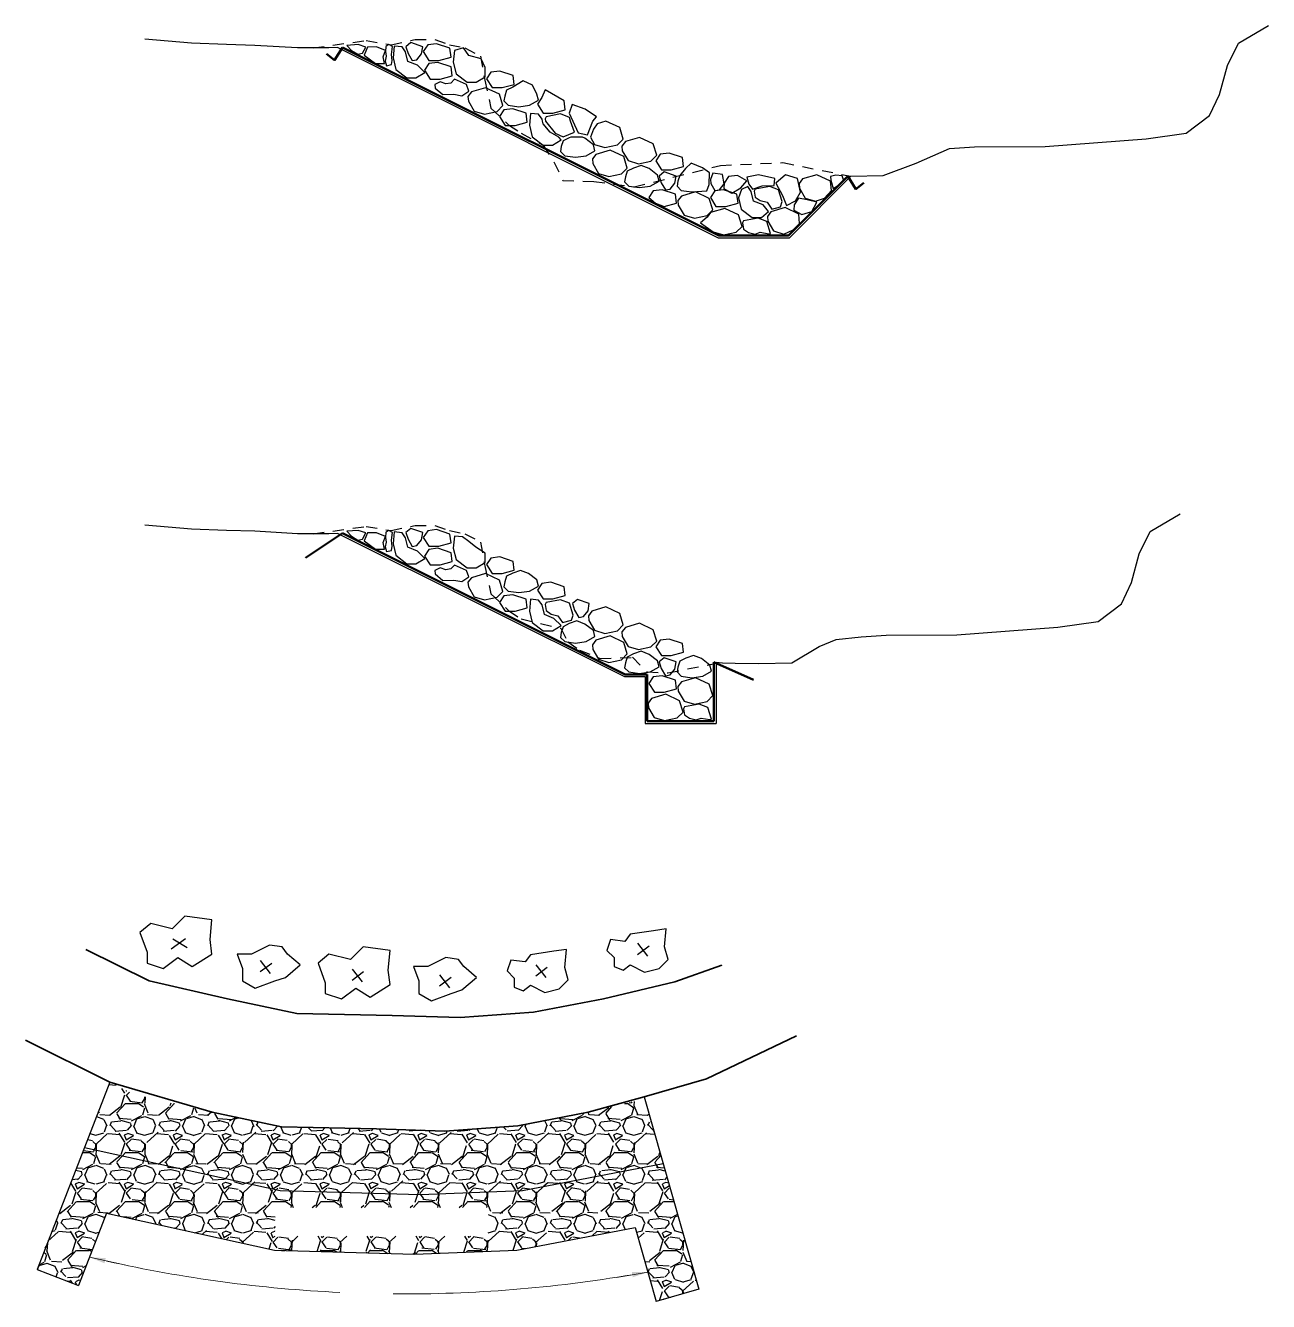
# Model space of a CAD drawing. Header units: feet. Extents: x 425 to 893, y 594 to 1262.
# Drawn here: x 425.46 to 439.44, y 621.18 to 635.53 of the extents above; entities that cross this region are included whole.
import ezdxf

# ---------------------------------------------------------------- set-up
doc = ezdxf.new("R2010")
doc.units = ezdxf.units.FT
doc.header["$MEASUREMENT"] = 0
doc.linetypes.add('HIDDEN', pattern=[0.375, 0.25, -0.125])
for name, color, linetype, lineweight in [('2.Tblk.Text.User', 7, 'Continuous', 18), ('Geotextile', 250, 'Continuous', 53), ('Ground', 252, 'Continuous', 30), ('Streambed', 163, 'Continuous', 35)]:
    doc.layers.add(name, color=color, linetype=linetype, lineweight=lineweight)
for name, color, linetype in [('Existing ground', 7, 'Continuous'), ('Riprap Hatch', 253, 'Continuous'), ('Veg.', 102, 'Continuous')]:
    doc.layers.add(name, color=color, linetype=linetype)
doc.styles.add('Notes_Dimensions', font='romans.shx', dxfattribs={"height": 0.078})
doc.dimstyles.get("Standard").update_dxf_attribs({"dimtxt": 0.078, "dimasz": 0.18, "dimexe": 0.18, "dimexo": 0.0625, "dimgap": 0.09, "dimtad": 0, "dimtih": 1, "dimtoh": 1, "dimdec": 4, "dimzin": 0, "dimdsep": 46, "dimtxsty": 'Notes_Dimensions', "dimcen": 0.09, "dimclrd": 256, "dimclre": 256, "dimclrt": 256, "dimadec": 0, "dimazin": 0, "dimtfac": 1, "dimtdec": 4, "dimtofl": 0, "dimtmove": 0, "dimatfit": 3, "dimfxl": 0, "dimtolj": 1, "dimtzin": 0, "dimlwd": -1, "dimlwe": -1, "dimarcsym": 0})
pattern_1 = [(228.0128, (0.396, 0.55), (-4.399999027686989, -4.950000737883986), [0.0739948, -7.325498400000001]), (184.9697, (0.3465, 0.4950000000000001), (6.6000005783347, 0.5499952188538786), [0.1269774, -12.57075875]), (132.5104, (0.22, 0.484), (5.499994895090746, -6.050004770629159), [0.08953340000000001, -8.8638176]), (267.2737, (0.005500000000000001, 0.3465), (0.5499978097499547, 11.00000016223541), [0.1156309, -11.4474569]), (292.8337, (0, 0.231), (-2.750005447990427, 6.599998026477778), [0.11338525, -11.22515515]), (357.2737, (0.044, 0.1265), (-11.00000016223541, 0.5499978097499554), [0.1156309, -11.4474569]), (37.6942, (0.1595, 0.121), (-7.150004040089887, -5.499994722838291), [0.15291595, -15.13866695]), (72.2553, (0.2805, 0.2145), (3.850005919487975, 12.09999792718155), [0.1443684, -14.29247655]), (121.4296, (0.3245, 0.352), (-4.400004528797001, 7.149997270070912), [0.1160225, -11.48624015]), (175.2364, (0.264, 0.451), (6.050000520475772, -0.5499953429636933), [0.1324576, -6.490419650000001]), (222.3974, (0.132, 0.462), (-6.60000404309028, -6.049995645107765), [0.1712964, -16.95835625]), (138.8141, (0.55, 0.341), (-3.850001620743144, 3.299998522338516), [0.05846555, -5.788114200000001]), (171.4692, (0.5060000000000001, 0.3795), (7.149999056648321, -1.100004350521885), [0.11123035, -11.01183105]), (225, (0.396, 0.396), (-6.106226635438361e-17, -0.5500001701969238), [0.07778155, -0.7000356]), (203.1986, (0.3575, 0.462), (2.749999851866892, 1.10000072889567), [0.0418869, -4.14678825]), (291.8014, (0.319, 0.4455000000000001), (-0.5499999507753568, 1.650000150155924), [0.05923665, -2.9026041]), (30.9638, (0.341, 0.3905), (1.649998912258399, 1.100001365947403), [0.09621095, -3.11081265]), (161.5651, (0.4235, 0.4400000000000001), (1.100000239026129, -0.5499991217724893), [0.06957005000000002, -1.66968285]), (16.38950000000001, (0, 0.4455000000000001), (5.500001209126578, 1.649995990399884), [0.09746, -9.64856475]), (70.3462, (0.09350000000000001, 0.473), (-2.19999738605446, -6.050001174583423), [0.08176355, -8.0945744]), (293.1986, (0.4235, 0.55), (-1.10000072889567, 2.749999851866892), [0.08377325000000001, -4.104901900000001]), (343.6105, (0.4565, 0.473), (-5.500001209126577, 1.649995990399886), [0.09746, -9.64856475]), (339.444, (0, 0.1045), (-2.750001014498333, 1.099997798031871), [0.09398400000000001, -4.6052182]), (294.7751, (0.08800000000000001, 0.07150000000000001), (-2.749995704084844, 6.050001882011515), [0.07874790000000001, -7.79605365]), (66.80140000000002, (0.429, 0), (1.10000072889567, 2.749999851866892), [0.08377325000000001, -4.104901900000001]), (17.354, (0.462, 0.07700000000000001), (-7.150001110503259, -2.199996976242515), [0.09219705, -9.1274832]), (69.444, (0.1595, 0), (-1.099997798031873, -2.750001014498332), [0.04699200000000001, -4.6522102]), (101.3099, (0.396, 0), (-0.549998697688883, 2.200000413727024), [0.0280445, -2.77641595]), (165.9638, (0.3905, 0.0275), (1.650000300294357, -0.5499989315486852), [0.11338525, -2.1543225]), (186.009, (0.2805, 0.05500000000000001), (5.499999862998322, 0.5499996246150128), [0.1050775, -10.40265765]), (303.6901, (0.341, 0.341), (-0.550000733978955, 1.099999756774138), [0.0793221, -1.90373095]), (353.1572, (0.385, 0.275), (9.349999651013203, -1.100004398858619), [0.1384867, -13.71015965]), (60.94540000000001, (0.5225, 0.2585), (-2.200000014959604, -3.850000211513328), [0.0566258, -5.6059707]), (90, (0.55, 0.3080000000000001), (-0.5499999999999999, 0.55), [0.033, -0.517]), (120.2564, (0.2695, 0.07150000000000001), (2.199997187741482, -3.850001350720104), [0.0764082, -7.564436000000001]), (48.01280000000001, (0.231, 0.1375), (4.399999027686988, 4.950000737883987), [0.1479896, -7.251503599999999]), (0, (0.33, 0.2475), (0.55, 0.55), [0.143, -0.407]), (325.3048, (0.473, 0.2475), (-5.49999684244314, 3.850004735276952), [0.0869627, -8.6093007]), (254.0546, (0.5445, 0.198), (-0.5499999391130096, -2.200000069658683), [0.08008110000000002, -3.9239794]), (207.646, (0.5225, 0.121), (-10.44999769394878, -5.500004242243049), [0.13038575, -12.9082107]), (175.4261, (0.407, 0.06050000000000001), (-7.150000307071674, 0.5499971406385962), [0.13793945, -13.6559907])]

msp = doc.modelspace()

# ---------------------------------------------------------------- hatches: boundary and pattern name
at = {"layer": 'Riprap Hatch'}
h = msp.add_hatch(dxfattribs=at)
h.set_pattern_fill('GRAVEL', color=256, scale=0.55, style=0)
h.set_pattern_definition(pattern_1)
h.paths.add_polyline_path([(428.324540167957, 622.425813504698), (429.8971013686674, 622.3809260896368), (431.0503125410258, 622.425813504698), (432.1372838550749, 622.6339039855674), (431.9359849170496, 623.3401169971747), (431.7871317463106, 623.3051267783516), (430.9984939360651, 623.1522556422568), (430.1745443626926, 623.0934590514512), (429.4094505390811, 623.1169776877738), (428.3383158125876, 623.1404963240957), (427.5614514012742, 623.3051267783512), (426.8760886242348, 623.4603242973994), (426.6194239021539, 622.8008446082582)])
h.paths.add_polyline_path([(426.876088624235, 623.4603242973996), (426.6786488893558, 623.5050336951689), (426.4093165043836, 623.6395695767221), (426.1251970522762, 622.9095471317377), (426.6194239021539, 622.8008446082581)])
h.paths.add_polyline_path([(432.137283855075, 622.6339039855675), (432.6302963596889, 622.7282866135483), (432.4232518878957, 623.4546565656003), (431.9359849170496, 623.3401169971746)])
h = msp.add_hatch(dxfattribs=at)
h.set_pattern_fill('GRAVEL', color=256, scale=0.55, style=0)
h.set_pattern_definition(pattern_1)
h.paths.add_polyline_path([(428.261777264948, 621.7533149884683), (429.4660130816612, 621.7189411066046), (429.4660130816613, 621.9093036731313), (428.2684394160242, 621.9093036731311), (428.2684394160242, 622.2345423637069), (429.4660130816613, 622.2345423637069), (429.4660130816613, 622.3932311362437), (428.3245401679564, 622.425813504698), (426.1251970522762, 622.9095471317377), (425.5910610316855, 621.5371269020995), (426.0570155214536, 621.3557807869913), (426.3733812481428, 622.1686574823174)])
h = msp.add_hatch(dxfattribs=at)
h.set_pattern_fill('GRAVEL', color=256, scale=0.55, style=0)
h.set_pattern_definition(pattern_1)
h.paths.add_polyline_path([(431.0503125410261, 622.425813504698), (429.8971013686669, 622.3809260896367), (429.4660130816613, 622.3932311362436), (429.4660130816613, 622.2345423637069), (430.6635867472983, 622.2345423637069), (430.6635867472983, 621.9093036731313), (429.4660130816613, 621.9093036731313), (429.4660130816612, 621.7189411066046), (429.8343384656566, 621.7084275734068), (430.9875496380174, 621.7533149884683), (432.3158062989419, 622.0075972898663), (432.5527583679861, 621.1763031164955), (433.033605897026, 621.3133638833702), (432.6302851826551, 622.7283258257113)])

# ---------------------------------------------------------------- linework, layer by layer
at = {"layer": '2.Tblk.Text.User'}
for centre, radius, start, end in [((429.7007028059363, 636.438077650932), 15.17604241776384, 257.3521983147526, 267.335908821266), ((429.7253104362994, 636.5279232221279), 15.26659391353203, 269.5121158194506, 279.6454910449159)]:
    msp.add_arc(centre, radius, start, end, dxfattribs=at)
at = {"layer": 'Existing ground', "linetype": 'HIDDEN', "ltscale": 0.5}
for points in [[(428.6949808140006, 635.2742446490621), (429.2913234797294, 635.356262158389), (429.572067701122, 635.3095362131246), (429.8411115991486, 635.3679436447053), (430.0633663064525, 635.3679436447053), (430.2271345253527, 635.3095362131246), (430.4026000419332, 635.2744902067545), (430.5780625328295, 635.1810367688038), (430.624854749237, 634.9123579412678), (430.6950385353218, 634.5969516210455), (430.8938986472642, 634.410044745144), (431.0342692451179, 634.3165913071934), (431.2822330651323, 634.180789305911), (431.4034405731622, 633.9926414223961), (431.5022894258777, 633.7844407595279), (431.85084233621, 633.7711933081084), (432.3048682780773, 633.7111790749188), (433.2758632337041, 633.9521134205303), (433.9760789451261, 633.9846527221258), (434.7415598278447, 633.8304808058485)], [(428.6949808140005, 629.8104394871871), (429.2913234797293, 629.8924569965139), (429.5720677011218, 629.8457310512496), (429.8411115991485, 629.9041384828303), (430.0633663064523, 629.9041384828303), (430.2271345253525, 629.8457310512496), (430.4026000419331, 629.8106850448795), (430.5780625328293, 629.7172316069287), (430.6248547492369, 629.4485527793928), (430.6950385353216, 629.1331464591705), (430.893898647264, 628.946239583269), (431.0342692451177, 628.8527861453184), (431.47878168541, 628.7476496736298), (431.5606627691755, 628.5957872566768), (431.6893360693484, 628.502333818726), (431.9232911000177, 628.4088803807753), (432.2859164051752, 628.4205618670914), (432.4496846240754, 628.2570179638222), (432.6836366290599, 628.2453364775062), (433.32700615561, 628.373835921827)]]:
    msp.add_lwpolyline(points, dxfattribs=at)
at = {"layer": 'Geotextile'}
for p, q in [((429.0269748463389, 629.816107508055), (428.6106170019684, 629.5392177634632)), ((429.0269748463389, 629.816107508055), (432.2023982887002, 628.2283957868742)), ((433.2023982887002, 628.3666756439736), (433.2023982887002, 627.7011346597135)), ((433.2023982887002, 628.3666756439736), (433.6460101620964, 628.1679561086197)), ((432.2023982887002, 628.2283957868742), (432.4523982887002, 628.2283957868742)), ((432.4523982887002, 628.2283957868742), (432.4523982887002, 627.7011346597135)), ((432.4523982887002, 627.7011346597135), (433.2023982887002, 627.7011346597135))]:
    msp.add_line(p, q, dxfattribs=at)
for points in [[(429.026974846339, 635.27991266993), (428.9348250339926, 635.1362636697085), (428.8466155301594, 635.2070504747861)], [(429.026974846339, 635.27991266993), (433.2569205430217, 633.1649398215884), (434.0406635045251, 633.1649398215883), (434.7062044887853, 633.8304808058485)], [(434.7062044887853, 633.8304808058485), (434.7983543011317, 633.686831805627), (434.886563804965, 633.7576186107046)]]:
    msp.add_lwpolyline(points, dxfattribs=at)
at = {"layer": 'Ground'}
for p, q in [((428.9748626734043, 635.2780179066787), (433.2510188435845, 633.1399398215885)), ((434.7415598278447, 633.8304808058485), (434.0510188435845, 633.1399398215883)), ((433.2510188435846, 633.1399398215884), (434.0510188435845, 633.1399398215883)), ((428.9748626734042, 629.8142127448036), (432.1964965892628, 628.2033957868742)), ((433.2273982887002, 628.3666756439736), (433.2273982887002, 627.6761346597134)), ((432.1964965892629, 628.2033957868742), (432.4273982887003, 628.2033957868742)), ((432.4273982887003, 628.2033957868742), (432.4273982887003, 627.6761346597135)), ((432.4273982887003, 627.6761346597135), (433.2273982887002, 627.6761346597134)), ((426.4101341344669, 623.6416704125082), (425.5910610316856, 621.5371269020997)), ((432.4168324460895, 623.4771777640493), (433.0336058970259, 621.3133638833702)), ((426.3733812481428, 622.1686574823173), (426.0570155214537, 621.3557807869914)), ((432.315806298942, 622.0075972898663), (432.5527583679861, 621.1763031164955)), ((425.5910610316856, 621.5371269020997), (426.0570155214538, 621.3557807869914)), ((433.0336058970258, 621.3133638833701), (432.5527583679861, 621.1763031164955))]:
    msp.add_line(p, q, dxfattribs=at)
for points in [[(436.1316266300306, 634.1599117665285), (436.9254061714306, 634.1651583911358), (438.0624811664315, 634.2525421745695), (438.5123130442741, 634.3149591687467), (438.7747150025612, 634.5146935248705), (438.8871729621733, 634.751878085915), (438.9746402816024, 635.0764464303933), (439.099593561306, 635.3261143650299), (439.4369674795365, 635.5258487421897)], [(428.9748626734043, 635.2780179066787), (428.8710857750007, 635.2742446490621), (428.5188758530004, 635.2742446490621), (428.0402316272985, 635.3013118551976), (427.7232261267656, 635.3108283102333), (427.3283982463728, 635.325855322237), (426.8038425128444, 635.3709394530915)], [(434.7415598278447, 633.8304808058485), (434.7415598278447, 633.8304808058485), (434.7415598278447, 633.8304808058485), (434.7415598278447, 633.8304808058485), (434.7415598278447, 633.8304808058485), (435.1032323289506, 633.8387180891962), (435.4760320037414, 633.9783728964596), (435.8499070591153, 634.1419446533191), (436.1316266300306, 634.1599117665285)], [(435.1396115020293, 628.6681756432007), (435.9333910434293, 628.6734222678081), (437.0704660384302, 628.7608060512417), (437.5202979162728, 628.8232230454189), (437.7826998745599, 629.0229574015427), (437.895157834172, 629.2601419625872), (437.9826251536011, 629.5847103070655), (438.1075784333047, 629.8343782417021), (438.4449523515352, 630.034112618862)], [(428.9748626734042, 629.8142127448036), (428.8710857750006, 629.8104394871871), (428.5188758530003, 629.8104394871871), (428.0402316272983, 629.8375066933226), (427.7232261267654, 629.8470231483583), (427.3283982463727, 629.862050160362), (426.8038425128443, 629.9071342912165)], [(433.2273982887002, 628.3666756439736), (433.2967836914236, 628.3592452827389), (433.4405377515491, 628.355556229437), (433.7085001568194, 628.3526842147857), (434.0793778103275, 628.3577349991723), (434.3868587833622, 628.5409218733379), (434.5761723601986, 628.6202643729238), (434.857891931114, 628.6502085299913), (435.1396115020293, 628.6681756432007)], [(426.1251970522762, 622.9095471317377), (428.3245401679569, 622.425813504698), (429.8971013686678, 622.3809260896367), (431.050312541026, 622.425813504698), (432.6302851826549, 622.7283258257112)], [(426.3733812481428, 622.1686574823173), (428.2617772649476, 621.7533149884682), (429.8343384656585, 621.7084275734069), (430.9875496380167, 621.7533149884682), (432.315806298942, 622.0075972898663)]]:
    msp.add_lwpolyline(points, dxfattribs=at)
at = {"layer": 'Riprap Hatch'}
for points in [[(429.072692112332, 635.3022365800556), (429.1252681391494, 635.245329446839), (429.1252681391494, 635.245329446839), (429.1975573602541, 635.2037452170701), (429.2494975553515, 635.2131798644239), (429.2895654071841, 635.2825370507102), (429.2019386958224, 635.3109914027863), (429.072692112332, 635.3022365800556)], [(429.2704968392515, 635.1941445741105), (429.2704968392515, 635.1941445741105), (429.3952400692156, 635.0996021488937), (429.4984758919239, 635.0996021488937), (429.4845320241958, 635.175290864994), (429.5084361276687, 635.2443113196646), (429.4081445765998, 635.2843896517418), (429.4081445765998, 635.2843896517418), (429.3070907494567, 635.2825370507102), (429.3070907494567, 635.2825370507102), (429.2704968392515, 635.1941445741105)], [(429.5455728614193, 635.3107231945041), (429.5116441951204, 635.290784232924), (429.5076526197628, 635.232961216995), (429.5156358098722, 635.1811199126796), (429.5056567926898, 635.1252908076339), (429.5216232123028, 635.0734494822824), (429.5755099129665, 635.0874067743209), (429.5834931030759, 635.1332663880587), (429.5775057006452, 635.2010588742597), (429.5894805055065, 635.2887903430769), (429.5455728614193, 635.3107231945041)], [(429.5937206581065, 635.160774133116), (429.6238311228106, 635.0318526116737), (429.7485743527747, 634.9373101864569), (429.851810175483, 634.9373101864569), (429.9507444694672, 634.9974735575204), (429.869016132803, 635.0791238348), (429.7614788601589, 635.122097689305), (429.7356698847847, 635.2295322834949), (429.6969564808148, 635.2853982649006), (429.6066251654906, 635.293993044216), (429.5937206581065, 635.160774133116)], [(429.7952221116459, 635.3340348076574), (429.7385600913744, 635.2868615498523), (429.762169256639, 635.2113843289497), (429.8093876265623, 635.1311897948883), (429.8613278216597, 635.140624442242), (429.9132679773629, 635.2066669947548), (429.9274334922793, 635.2868615498523), (429.7952221116459, 635.3340348076574)], [(430.2332167819309, 635.2703150837658), (430.0838531382377, 635.3200554242624), (429.9842773889068, 635.3076203496563), (429.9344894945443, 635.2330098389115), (429.996724372346, 635.1335291579182), (430.108747105116, 635.1335291579182), (430.2456637653701, 635.1708344238089), (430.2332167819309, 635.2703150837658)], [(430.2718090417939, 635.1130341195267), (430.301919506498, 634.9841125980844), (430.4266627364621, 634.8895701728676), (430.5298985591704, 634.8895701728676), (430.6288328531546, 634.9497335439311), (430.6286040507613, 635.0543665451463), (430.5856405334525, 635.1530237940018), (430.4461112875844, 635.1872535377187), (430.3866997142868, 635.27364221967), (430.284713549178, 635.2462530306267), (430.2718090417939, 635.1130341195267)], [(430.2467432572225, 635.0610721624088), (430.0973796135293, 635.1108125029053), (429.9978038641984, 635.0983774282993), (429.9480159698359, 635.0237669175544), (430.0102508476376, 634.9242862365612), (430.1222735804076, 634.9242862365612), (430.2591902406617, 634.9615915024518), (430.2467432572225, 635.0610721624088)], [(430.9438786849847, 634.9637278490643), (430.7945150412914, 635.0134681895609), (430.6949392919606, 635.0010331149548), (430.6451513975981, 634.92642260421), (430.7073862753998, 634.8269419232167), (430.8194090081698, 634.8269419232167), (430.9563256684239, 634.8642471891073), (430.9438786849847, 634.9637278490643)], [(430.2864262897116, 634.921396280618), (430.2434113570175, 634.8784224471492), (430.1874919563333, 634.8698276888699), (430.1229695769892, 634.8913145950862), (430.0627487263692, 634.8612329095545), (430.0670502156992, 634.8225564657434), (430.1530800416933, 634.7495009257068), (430.2778232716574, 634.7537983153645), (430.3681546263758, 634.7366087777699), (430.4455814737099, 634.788177390554), (430.4197724983357, 634.8612329095545), (430.2864262897116, 634.921396280618)], [(430.6345357902496, 634.8266658133124), (430.4753806062513, 634.7793945901859), (430.4366672022814, 634.7278259774018), (430.4409686916114, 634.6762573856538), (430.5054910709555, 634.5645254018061), (430.6216313222596, 634.5301463266167), (430.7635805489379, 634.5602280121484), (430.8281029282821, 634.6246887728696), (430.7893894849179, 634.7536102943119), (430.6345357902496, 634.8266658133124)], [(430.8412016095534, 634.6773244230083), (430.8885180315775, 634.6300531998818), (431.0089597722116, 634.612863662287), (431.1294015522399, 634.6300531998818), (431.2283358462241, 634.6859192023237), (431.2111298889041, 634.7546773316664), (431.1637327208687, 634.8559234723383), (431.0552008878658, 634.9024188517714), (430.9401359429316, 634.8320302403246), (430.8713120742575, 634.7976511651351), (430.8498045882134, 634.7331904254501), (430.8412016095534, 634.6773244230083)], [(431.5167028165773, 634.6780470802099), (431.3058614384395, 634.8042627993135), (431.2677634235532, 634.7153523461004), (431.2179755291907, 634.6407418353556), (431.2802104069923, 634.5412611543624), (431.3922331397623, 634.5412611543624), (431.5291498000165, 634.578566420253), (431.5167028165773, 634.6780470802099)], [(431.0902555411404, 634.5391685077823), (430.9408918974471, 634.5889088482788), (430.8413161481163, 634.5764737736728), (430.7915282537538, 634.5018632629279), (430.8537631315554, 634.4023825819347), (430.9657858643254, 634.4023825819347), (431.1027025245796, 634.4396878478253), (431.0902555411404, 634.5391685077823)], [(431.2747939936706, 634.450260687371), (431.2693285971424, 634.473011402949), (431.2306151931724, 634.5288773843547), (431.1402838778482, 634.5374721636701), (431.1273793704641, 634.4042532525701)], [(431.6094926239912, 634.6380929214414), (431.5726367334487, 634.5398533082124), (431.6167438644114, 634.450260687371)], [(431.8403980259671, 634.450260687371), (431.8797710037202, 634.4989193623227), (431.7548692530486, 634.5848801844644), (431.6094926239912, 634.6380929214414)], [(431.1273793704641, 634.4042532525701), (431.1574898351682, 634.2753317311278), (431.2822330651323, 634.180789305911), (431.3854688878407, 634.180789305911), (431.4844031818248, 634.2409526769745), (431.4565904557026, 634.2687388389407)], [(431.4565904557026, 634.2687388389407), (431.3624209809161, 634.3269417082043), (431.2816654159167, 634.41883099892), (431.2747939936706, 634.450260687371)], [(431.3142007288087, 634.5007139847696), (431.3027900091351, 634.4779143600763), (431.3074033630007, 634.450260687371)], [(431.3074033630007, 634.450260687371), (431.4185008224422, 634.3157362878538), (431.5082300518891, 634.2731532686012), (431.6338494901095, 634.3269417082043), (431.5901281817769, 634.450260687371)], [(431.5901281817769, 634.450260687371), (431.5766470843307, 634.4931141098718), (431.4777542724125, 634.5311135053969), (431.3142007288087, 634.5007139847696)], [(431.6167438644114, 634.450260687371), (431.6742272726092, 634.3202184559941), (431.7796585610822, 634.2978068079861), (431.8403980259671, 634.450260687371)], [(431.8124674710984, 634.2687388389407), (431.8589253734643, 634.1882887121864), (431.9750656247684, 634.1539096369969), (432.1170148514466, 634.1839913225286), (432.1815372307908, 634.2484520832498), (432.1428237874267, 634.3773736046921), (431.9879700927584, 634.4504291236926)], [(431.8898313732234, 634.4212806084389), (431.8469558539186, 634.3605595838698), (431.8124674710984, 634.2687388389407)], [(431.9879700927584, 634.4504291236926), (431.8898313732234, 634.4212806084389)], [(431.4764593071017, 634.1081845283622), (431.5237757291259, 634.0609133052358), (431.64421746976, 634.043723767641), (431.7646592497883, 634.0609133052358), (431.8635935437724, 634.1167793076777), (431.8463875864524, 634.1855374370203), (431.7517547817983, 634.258592977057), (431.7250964262493, 634.2687388389407)], [(431.592119593457, 634.2687388389407), (431.57539364048, 634.2628903456786), (431.5065697718059, 634.2285112704891), (431.4850622857617, 634.164050530804), (431.4764593071017, 634.1081845283622)], [(431.7250964262493, 634.2687388389407), (431.592119593457, 634.2687388389407)], [(432.3651435911437, 634.2683732692884), (432.2059884071455, 634.221102046162), (432.1672750031755, 634.1695334333779), (432.1715764925055, 634.1179648416298), (432.2360988718497, 634.0062328577822), (432.3522391231538, 633.9718537825927), (432.494188349832, 634.0019354681244), (432.5587107291762, 634.0663962288456), (432.5199972858121, 634.1953177502879), (432.3651435911437, 634.2683732692884)], [(432.0345870712107, 634.1244221173448), (431.8754318872124, 634.0771508942183), (431.8367184832425, 634.0255822814343), (431.8410199725724, 633.9740136896862), (431.9055423519166, 633.8622817058385), (432.0216826032207, 633.8279026306491), (432.163631829899, 633.8579843161808), (432.2281542092431, 633.922445076902), (432.189440765879, 634.0513665983443), (432.0345870712107, 634.1244221173448)], [(432.8474133799203, 634.040653356746), (432.698049736227, 634.0903936972426), (432.5984739868962, 634.0779586226365), (432.5486860925337, 634.0033481118917), (432.6109209703353, 633.9038674308985), (432.7229437031053, 633.9038674308985), (432.8598603633595, 633.9411726967891), (432.8474133799203, 634.040653356746)], [(432.7871054437884, 633.7195047463814), (432.8344218658126, 633.6722335232549), (432.9548636064467, 633.6550439856602), (433.1207006283748, 633.6650942810571), (433.1484091132124, 633.7389496233405), (433.1507167668042, 633.8681933774927), (433.074522593934, 633.9235848842053), (432.9452218786028, 633.9766676377604), (432.8805715209369, 633.9166601721553), (432.8172159084926, 633.8398314885083), (432.7957084224485, 633.7753707488232), (432.7871054437884, 633.7195047463814)], [(432.1973309857361, 633.7670450668427), (432.2446474077602, 633.7197738437162), (432.3650891483943, 633.7025843061215), (432.4855309284226, 633.7197738437162), (432.5844652224068, 633.7756398461581), (432.5672592650868, 633.8443979755008), (432.4726264604327, 633.9174535155374), (432.3822951451085, 633.9518325696907), (432.2962653191144, 633.921750884159), (432.2274414504402, 633.8873718089695), (432.2059339643961, 633.8229110692845), (432.1973309857361, 633.7670450668427)], [(432.643252404371, 633.8796115811398), (432.5865903840995, 633.8324383233347), (432.610199549364, 633.7569611024321), (432.6574179192874, 633.6767665683707), (432.7093581143848, 633.6862012157244), (432.761298270088, 633.7522437682371), (432.7754637850044, 633.8324383233347), (432.643252404371, 633.8796115811398)], [(433.1887443160909, 633.8636377680457), (433.163377584082, 633.7933507801729), (433.1652307419135, 633.7505326154557), (433.2124491118368, 633.6703380813942), (433.2643893069342, 633.6797727287479), (433.3163294626374, 633.7458152812607), (433.2970918698298, 633.849313285488), (433.1887443160909, 633.8636377680457)], [(433.5710174884999, 633.7809481953509), (433.4658170200569, 633.8393429961505), (433.3662412707261, 633.8269079215445), (433.3164533763636, 633.7522974107997), (433.3127918282181, 633.6933223474739), (433.4034650348627, 633.6421243535335), (433.5030200172088, 633.6992334983186), (433.5710174884999, 633.7809481953509)], [(433.7012795674888, 633.8474145990779), (433.572020736983, 633.8188951858743), (433.5956299022475, 633.7434179649717), (433.6344833808922, 633.6869531598095), (433.7426317116743, 633.7219047734566), (433.879405705222, 633.7282600343256), (433.8873567826328, 633.8061077245618), (433.7012795674888, 633.8474145990779)], [(434.1426862763484, 633.8061959275979), (434.0054543673479, 633.8451847644267), (433.8984210904288, 633.7511990134155), (433.9714586051797, 633.6150243575266), (434.0180440688283, 633.5005724072817), (434.1187646541458, 633.5546532478252), (434.1741635035256, 633.6502390328608), (434.1426862763484, 633.8061959275979)], [(434.3580985218026, 633.8481087678703), (434.1989433378043, 633.8008375447438), (434.1602299338343, 633.7492689319597), (434.1645314231643, 633.6977003402117), (434.2290538025085, 633.585968356364), (434.3451940538126, 633.5515892811745), (434.4442949655851, 633.5841393680732), (434.5253281599013, 633.6707702238054), (434.5129522164709, 633.7750532488698), (434.3580985218026, 633.8481087678703)], [(434.5716846658235, 633.8447468440893), (434.5126908827898, 633.8277654384945), (434.5145440406213, 633.7849472737772), (434.5409597283189, 633.692158686365), (434.5900042574195, 633.7233361385172), (434.6583823337625, 633.7908037240761), (434.6455012315397, 633.8353431624967), (434.5716846658235, 633.8447468440893)], [(432.7684182791057, 633.627864264312), (432.6190546354124, 633.6776046048086), (432.5194788860816, 633.6651695302025), (432.4696909917191, 633.5905590194577), (432.5443472550961, 633.528504916156), (432.6439486022907, 633.4910783384645), (432.7808652625449, 633.5283836043551), (432.7684182791057, 633.627864264312)], [(433.4606229027825, 633.627864264312), (433.3112592590892, 633.6776046048086), (433.2116835097584, 633.6651695302025), (433.1618956153959, 633.5905590194577), (433.2241304931975, 633.4910783384645), (433.3361532259676, 633.4910783384645), (433.4730698862217, 633.5283836043551), (433.4606229027825, 633.627864264312)], [(433.4787930623939, 633.5897663001286), (433.508903527098, 633.4608447786864), (433.6336467570621, 633.3663023534696), (433.7368825797705, 633.3663023534696), (433.8137721481199, 633.43553272635), (433.7540885370905, 633.5081160018127), (433.6465512644463, 633.5510898563176), (433.6207422890722, 633.6585244505076), (433.5820288851022, 633.7143904319132), (433.5118482703252, 633.6824795637119), (433.4787930623939, 633.5897663001286)], [(433.6656144207385, 633.6862270323281), (433.6542037010649, 633.6634274076348), (433.6656144207385, 633.5950285125184), (433.7226679797124, 633.5570291380295), (433.7987393916775, 633.5380294402669), (433.8519893642954, 633.4620306702528), (433.9508822156077, 633.4886302429132), (433.969900068599, 633.5456293151648), (433.9280607762605, 633.6786271574304), (433.8291679643423, 633.7166265529554), (433.6656144207385, 633.6862270323281)], [(432.9950931600159, 633.6551341285203), (432.8359379760176, 633.6078629053939), (432.7972245720477, 633.5562942926098), (432.8015260613777, 633.5047257008617), (432.8660484407218, 633.3929937170141), (432.9821886920259, 633.3586146418246), (433.1241379187042, 633.3886963273563), (433.1886602980484, 633.4531570880775), (433.1499468546842, 633.5820786095198), (432.9950931600159, 633.6551341285203)], [(434.358504208121, 633.5377213597246), (434.2487501997763, 633.565870507635), (434.1537279903471, 633.5836810859182), (434.1039400959846, 633.5090705751734), (434.1002785478391, 633.4500955118476), (434.1909517544838, 633.3988975179072), (434.3013391134224, 633.4353269192657), (434.358504208121, 633.5377213597246)], [(433.3240437511576, 633.4685045026491), (433.1648885671593, 633.4212332795227), (433.1261751631894, 633.3696646667386), (433.0494607079828, 633.3085203542705), (433.1949990318635, 633.2063640911429), (433.3111392831676, 633.1719850159534), (433.4530885098459, 633.2020667014851), (433.5176108891901, 633.2665274622063), (433.4788974458259, 633.3954489836486), (433.3240437511576, 633.4685045026491)], [(434.0025483138186, 633.4777291356941), (433.8433931298203, 633.4304579125676), (433.8046797258503, 633.3788892997835), (433.8089812151803, 633.3273207080355), (433.8735035945245, 633.2155887241878), (433.9896438458286, 633.1812096489983), (434.0931749113639, 633.2294548431666), (434.1638722997415, 633.2989743098826), (434.1574020084869, 633.4046736166936), (434.0025483138186, 633.4777291356941)], [(433.5341042846781, 633.3286762860188), (433.5226935650044, 633.3058766613254), (433.5341042846781, 633.237477766209), (433.5911578436519, 633.1994783917202), (433.667229255617, 633.1804786939575), (433.7204792282349, 633.2010410861476), (433.8193720795473, 633.1843923762158), (433.8383899325386, 633.1880785688554), (433.7965506402001, 633.321076411121), (433.6976578282819, 633.359075806646), (433.5341042846781, 633.3286762860188)], [(429.0726921123319, 629.8384314181806), (429.1252681391493, 629.781524284964), (429.1252681391493, 629.781524284964), (429.197557360254, 629.7399400551951), (429.2494975553514, 629.7493747025488), (429.289565407184, 629.8187318888351), (429.2019386958223, 629.8471862409112), (429.0726921123319, 629.8384314181806)], [(429.2704968392514, 629.7303394122355), (429.2704968392514, 629.7303394122355), (429.3952400692155, 629.6357969870187), (429.4984758919238, 629.6357969870187), (429.4845320241957, 629.711485703119), (429.5084361276686, 629.7805061577895), (429.4081445765997, 629.8205844898667), (429.4081445765997, 629.8205844898667), (429.3070907494566, 629.8187318888351), (429.3070907494566, 629.8187318888351), (429.2704968392514, 629.7303394122355)], [(429.5455728614192, 629.8469180326291), (429.5116441951203, 629.826979071049), (429.5076526197627, 629.76915605512), (429.5156358098721, 629.7173147508046), (429.5056567926897, 629.6614856457588), (429.5216232123027, 629.6096443204074), (429.5755099129664, 629.6236016124459), (429.5834931030757, 629.6694612261837), (429.5775057006451, 629.7372537123847), (429.5894805055063, 629.8249851812019), (429.5455728614192, 629.8469180326291)], [(429.5937206581063, 629.696968971241), (429.6238311228105, 629.5680474497987), (429.7485743527746, 629.4735050245819), (429.8518101754829, 629.4735050245819), (429.9507444694671, 629.5336683956453), (429.8690161328029, 629.615318672925), (429.7614788601588, 629.6582925274299), (429.7356698847846, 629.7657271216199), (429.6969564808147, 629.8215931030255), (429.6066251654905, 629.830187882341), (429.5937206581063, 629.696968971241)], [(429.7952221116458, 629.8702296457824), (429.7385600913743, 629.8230563879773), (429.7621692566389, 629.7475791670747), (429.8093876265622, 629.6673846330133), (429.8613278216596, 629.676819280367), (429.9132679773628, 629.7428618328797), (429.9274334922792, 629.8230563879773), (429.7952221116458, 629.8702296457824)], [(430.2332167819308, 629.8065099218908), (430.0838531382375, 629.8562502623873), (429.9842773889067, 629.8438151877813), (429.9344894945442, 629.7692046770364), (429.9967243723459, 629.6697239960432), (430.1087471051159, 629.6697239960432), (430.24566376537, 629.7070292619338), (430.2332167819308, 629.8065099218908)], [(430.2718090417937, 629.6492289576516), (430.3019195064979, 629.5203074362094), (430.426662736462, 629.4257650109926), (430.5298985591703, 629.4257650109926), (430.6288328531544, 629.485928382056), (430.6286040507612, 629.5905613832713), (430.5265324477127, 629.6585498944787), (430.4461112875842, 629.7234483758436), (430.3750448645021, 629.7738530894362), (430.2847135491779, 629.7824478687517), (430.2718090417937, 629.6492289576516)], [(430.2467432572224, 629.5972670005337), (430.0973796135291, 629.6470073410303), (429.9978038641983, 629.6345722664242), (429.9480159698358, 629.5599617556794), (430.0102508476375, 629.4604810746862), (430.1222735804075, 629.4604810746862), (430.2591902406616, 629.4977863405768), (430.2467432572224, 629.5972670005337)], [(430.9438786849846, 629.4999226871893), (430.7945150412913, 629.5496630276858), (430.6949392919605, 629.5372279530798), (430.645151397598, 629.4626174423349), (430.7073862753996, 629.3631367613417), (430.8194090081697, 629.3631367613417), (430.9563256684238, 629.4004420272323), (430.9438786849846, 629.4999226871893)], [(430.2864262897115, 629.4575911187429), (430.2434113570174, 629.4146172852742), (430.1874919563332, 629.4060225269949), (430.1229695769891, 629.4275094332112), (430.0627487263691, 629.3974277476794), (430.0670502156991, 629.3587513038684), (430.1530800416932, 629.2856957638318), (430.2778232716573, 629.2899931534895), (430.3681546263757, 629.2728036158949), (430.4455814737098, 629.324372228679), (430.4197724983356, 629.3974277476794), (430.2864262897115, 629.4575911187429)], [(430.8412016095533, 629.2135192611332), (430.8885180315774, 629.1662480380068), (431.0089597722115, 629.149058500412), (431.1294015522398, 629.1662480380068), (431.228335846224, 629.2221140404487), (431.2111298889039, 629.2908721697913), (431.1164970842498, 629.363927709828), (431.0261657689257, 629.3983067639813), (430.9401359429315, 629.3682250784495), (430.8713120742574, 629.3338460032601), (430.8498045882133, 629.269385263575), (430.8412016095533, 629.2135192611332)], [(430.6345357902495, 629.3628606514374), (430.4753806062512, 629.3155894283109), (430.4366672022813, 629.2640208155268), (430.4409686916113, 629.2124522237788), (430.5054910709554, 629.1007202399311), (430.6216313222595, 629.0663411647416), (430.7635805489378, 629.0964228502734), (430.828102928282, 629.1608836109946), (430.7893894849178, 629.2898051324369), (430.6345357902495, 629.3628606514374)], [(431.5167028165772, 629.2142419183349), (431.3673391728839, 629.2639822588314), (431.267763423553, 629.2515471842254), (431.2179755291905, 629.1769366734806), (431.2802104069922, 629.0774559924873), (431.3922331397622, 629.0774559924873), (431.5291498000163, 629.1147612583779), (431.5167028165772, 629.2142419183349)], [(431.0902555411403, 629.0753633459072), (430.940891897447, 629.1251036864038), (430.8413161481162, 629.1126686117977), (430.7915282537537, 629.0380581010529), (430.8537631315553, 628.9385774200597), (430.9657858643253, 628.9385774200597), (431.1027025245795, 628.9758826859503), (431.0902555411403, 629.0753633459072)], [(431.127379370464, 628.9404480906951), (431.1574898351681, 628.8115265692528), (431.2822330651322, 628.716984144036), (431.3854688878405, 628.716984144036), (431.4844031818247, 628.7771475150995), (431.4026748451606, 628.8587977923792), (431.2951375725164, 628.9017716468841), (431.2693285971422, 629.009206241074), (431.2306151931723, 629.0650722224797), (431.1402838778481, 629.0736670017951), (431.127379370464, 628.9404480906951)], [(431.3142007288086, 629.0369088228946), (431.302790009135, 629.0141091982013), (431.3142007288086, 628.9457103030849), (431.3712542877824, 628.907710928596), (431.4473256997476, 628.8887112308333), (431.5005756723655, 628.8127124608193), (431.5994685236778, 628.8393120334797), (431.6184863766691, 628.8963111057312), (431.5766470843306, 629.0293089479968), (431.4777542724124, 629.0673083435219), (431.3142007288086, 629.0369088228946)], [(431.6681918190239, 629.0717409535115), (431.6115297987525, 629.0245676957064), (431.635138964017, 628.9490904748038), (431.6823573339403, 628.8688959407424), (431.7342975290377, 628.8783305880961), (431.786237684741, 628.9443731406088), (431.8004031996574, 629.0245676957064), (431.6681918190239, 629.0717409535115)], [(431.9879700927582, 628.9866239618176), (431.82881490876, 628.9393527386911), (431.79010150479, 628.887784125907), (431.79440299412, 628.836215534159), (431.8589253734642, 628.7244835503113), (431.9750656247683, 628.6901044751219), (432.1170148514465, 628.7201861606536), (432.1815372307907, 628.7846469213748), (432.1428237874266, 628.9135684428171), (431.9879700927582, 628.9866239618176)], [(431.4764593071016, 628.6443793664872), (431.5237757291258, 628.5971081433607), (431.6442174697598, 628.579918605766), (431.7646592497882, 628.5971081433607), (431.8635935437723, 628.6529741458027), (431.8463875864523, 628.7217322751453), (431.7517547817982, 628.794787815182), (431.661423466474, 628.8291668693353), (431.5753936404799, 628.7990851838035), (431.5065697718057, 628.7647061086141), (431.4850622857616, 628.700245368929), (431.4764593071016, 628.6443793664872)], [(432.3651435911436, 628.8045681074134), (432.2059884071454, 628.7572968842869), (432.1672750031754, 628.7057282715028), (432.1715764925054, 628.6541596797548), (432.2360988718495, 628.5424276959071), (432.3522391231537, 628.5080486207177), (432.4941883498319, 628.5381303062494), (432.5587107291761, 628.6025910669706), (432.5199972858119, 628.7315125884129), (432.3651435911436, 628.8045681074134)], [(432.0345870712106, 628.6606169554698), (431.8754318872123, 628.6133457323433), (431.8367184832424, 628.5617771195592), (431.8410199725723, 628.5102085278112), (431.9055423519165, 628.3984765439635), (432.0216826032206, 628.364097468774), (432.1636318298989, 628.3941791543058), (432.228154209243, 628.458639915027), (432.1894407658789, 628.5875614364693), (432.0345870712106, 628.6606169554698)], [(432.8474133799202, 628.576848194871), (432.6980497362269, 628.6265885353675), (432.5984739868961, 628.6141534607615), (432.5486860925336, 628.5395429500167), (432.6109209703352, 628.4400622690234), (432.7229437031052, 628.4400622690234), (432.8598603633594, 628.477367534914), (432.8474133799202, 628.576848194871)], [(432.197330985736, 628.3032399049677), (432.2446474077601, 628.2559686818412), (432.3650891483942, 628.2387791442465), (432.4855309284225, 628.2559686818412), (432.5844652224067, 628.3118346842831), (432.5672592650866, 628.3805928136258), (432.4726264604325, 628.4536483536624), (432.3822951451084, 628.4880274078157), (432.2962653191142, 628.457945722284), (432.2274414504401, 628.4235666470945), (432.205933964396, 628.3591059074095), (432.197330985736, 628.3032399049677)], [(432.6432524043709, 628.4158064192648), (432.5865903840994, 628.3686331614597), (432.6101995493639, 628.2931559405571), (432.6574179192872, 628.2129614064957), (432.7093581143847, 628.2223960538494), (432.7612982700879, 628.2884386063621), (432.7754637850043, 628.3686331614597), (432.6432524043709, 628.4158064192648)], [(432.7871054437883, 628.2556995845064), (432.8344218658125, 628.2084283613799), (432.9548636064466, 628.1912388237852), (433.0753053864749, 628.2084283613799), (433.174239680459, 628.2642943638218), (433.157033723139, 628.3330524931645), (433.0624009184849, 628.4061080332011), (432.9720696031608, 628.4404870873544), (432.8860397771666, 628.4104054018227), (432.8172159084925, 628.3760263266332), (432.7957084224483, 628.3115655869482), (432.7871054437883, 628.2556995845064)], [(432.7684182791056, 628.164059102437), (432.6190546354123, 628.2137994429336), (432.5194788860815, 628.2013643683275), (432.4696909917189, 628.1267538575827), (432.5319258695206, 628.0272731765895), (432.6439486022906, 628.0272731765895), (432.7808652625448, 628.0645784424801), (432.7684182791056, 628.164059102437)], [(432.9950931600158, 628.1913289666453), (432.8359379760175, 628.1440577435188), (432.7972245720476, 628.0924891307347), (432.8015260613776, 628.0409205389867), (432.8660484407217, 627.929188555139), (432.9821886920258, 627.8948094799496), (433.1241379187041, 627.9248911654813), (433.1886602980483, 627.9893519262025), (433.1499468546841, 628.1182734476448), (432.9950931600158, 628.1913289666453)], [(432.6605807558474, 628.0046993407741), (432.5014255718492, 627.9574281176476), (432.4627121678792, 627.9058595048635), (432.4670136572092, 627.8542909131155), (432.5315360365533, 627.7425589292678), (432.6476762878575, 627.7081798540784), (432.7896255145357, 627.7382615396101), (432.8541478938799, 627.8027223003313), (432.8154344505157, 627.9316438217736), (432.6605807558474, 628.0046993407741)], [(432.8706412893679, 627.8648711241437), (432.8592305696943, 627.8420714994504), (432.8706412893679, 627.773672604334), (432.9276948483417, 627.7356732298451), (433.0037662603069, 627.7166735320825), (433.0570162329248, 627.7372359242726), (433.1559090842371, 627.7205872143408), (433.1749269372284, 627.7242734069804), (433.1330876448899, 627.857271249246), (433.0341948329717, 627.895270644771), (432.8706412893679, 627.8648711241437)]]:
    msp.add_lwpolyline(points, dxfattribs=at)
at = {"layer": 'Streambed'}
for points in [[(426.1407387274654, 625.1363916126923), (426.8516227411615, 624.7812935524476), (427.7344252530843, 624.5813866356295), (428.5112896643936, 624.4167561813742), (429.5824243908996, 624.3932375450522), (430.3475182144994, 624.36971890873), (431.1714677878713, 624.4285154995355), (431.9601055981134, 624.5813866356295), (432.7605111848429, 624.7695342342863), (433.2901932542409, 624.9576833248639), (433.2901932542409, 624.9576833248639)], [(425.4617817771782, 624.1141331227599), (426.4101341344669, 623.6416704125082), (427.5614514012782, 623.3051267783508), (428.3383158125876, 623.1404963240955), (429.4094505390935, 623.1169776877734), (430.1745443626933, 623.0934590514512), (430.9984939360652, 623.1522556422567), (431.7871317463073, 623.3051267783508), (432.4168324460895, 623.4771777640493), (433.1172194024348, 623.6814234675851), (434.1286948729739, 624.1637056878214)]]:
    msp.add_lwpolyline(points, dxfattribs=at)
at = {"layer": 'Veg.'}
for p, q in [((427.2621823441145, 625.2529565304505), (427.1008745587878, 625.1401955887156)), ((427.1170053373203, 625.2529565304505), (427.2783131226474, 625.1563040806711)), ((432.343342432227, 625.2046310545838), (432.4562578819559, 625.0596531289382)), ((432.4723886604884, 625.1724140706729), (432.343342432227, 625.0757616208937)), ((428.1009769695338, 625.0113261550252), (428.2138924192627, 624.8663482293796)), ((428.2300231977952, 624.9791091711143), (428.1009769695338, 624.8824567213351)), ((431.1980659438273, 624.9630021772052), (431.3109813935562, 624.8180242515596)), ((431.3271121720886, 624.9307851932942), (431.1980659438273, 624.834132743515)), ((429.1333380082042, 624.9146737052458), (429.2462534579331, 624.7696957796002)), ((429.2623842364656, 624.8824567213348), (429.1333380082042, 624.7858042715557)), ((430.1173096404177, 624.8502397374239), (430.2302250901466, 624.7052618117782)), ((430.2463558686791, 624.8180227535129), (430.1173096404177, 624.7213703037337))]:
    msp.add_line(p, q, dxfattribs=at)
for points in [[(427.253333409677, 625.508034867587), (427.1116977341421, 625.3665938292756), (426.8688983218753, 625.4272107751035), (426.7475000803124, 625.3261825320571), (426.8284322413542, 625.1039188993084), (426.8284322413542, 624.9826835096064), (427.0105310682693, 624.9220665637786), (427.1723983194943, 625.0433019534805), (427.3342655707193, 624.9422722123877), (427.5568334072959, 625.0837132506992), (427.5365989024654, 625.2453584395735), (427.5568334072959, 625.4676220723222), (427.253333409677, 625.508034867587)], [(432.2610819058198, 625.3059783814941), (432.2003842496085, 625.2251542890104), (432.0385169983836, 625.245361435666), (431.9980509178629, 625.1241260459641), (432.0789830789047, 625.0433034515269), (432.0789830789047, 624.942273710434), (432.1801497447775, 624.9018624132156), (432.2610819058198, 624.9624793590434), (432.4229491570447, 624.8816567646062), (432.5848164082697, 624.9220680618247), (432.6859830741425, 625.0230978029175), (432.6455169936214, 625.1645373431826), (432.6657485693115, 625.366595327322), (432.5241158229176, 625.3463896787126), (432.2610819058198, 625.3059783814941)], [(428.2042994830549, 625.1847429917921), (428.0019661513093, 625.0837147487455), (427.8401018292252, 625.0837147487455), (427.900799485436, 624.9220680618248), (427.900799485436, 624.7806270235135), (428.0424351609709, 624.6998044290763), (428.2650000684071, 624.7806270235135), (428.3864012391109, 624.8210383207322), (428.548265561195, 624.9624793590435), (428.406632814801, 625.0837147487455), (428.3459351585898, 625.1645373431827), (428.2042994830549, 625.1847429917921)], [(429.2564322223061, 625.1645358451362), (429.1147965467712, 625.0230948068249), (428.8719971345045, 625.0837117526528), (428.7505988929415, 624.9826835096064), (428.8315310539833, 624.7604198768577), (428.8315310539833, 624.6391844871557), (429.0136298808984, 624.5785675413279), (429.1754971321234, 624.6998029310298), (429.3373643833484, 624.598773189937), (429.559932219925, 624.7402142282485), (429.5396977150945, 624.9018594171228), (429.559932219925, 625.1241230498715), (429.2564322223061, 625.1645358451362)], [(431.1397628602419, 625.0755219334845), (431.0790652040307, 624.9946978410009), (430.9171979528057, 625.0149049876565), (430.8767318722851, 624.8936695979545), (430.9576640333269, 624.8128470035173), (430.9576640333269, 624.7118172624245), (431.0588306991997, 624.671405965206), (431.1397628602419, 624.7320229110338), (431.3016301114669, 624.6512003165966), (431.4634973626919, 624.6916116138151), (431.5646640285647, 624.7926413549079), (431.5241979480436, 624.934080895173), (431.5444295237337, 625.1361388793124), (431.4027967773397, 625.115933230703), (431.1397628602419, 625.0755219334845)], [(430.187163790853, 625.0433019534807), (429.9848304591073, 624.9422737104342), (429.8229661370233, 624.9422737104342), (429.8836637932341, 624.7806270235135), (429.8836637932341, 624.6391859852022), (430.0252994687689, 624.558363390765), (430.2478643762051, 624.6391859852022), (430.369265546909, 624.6795972824209), (430.531129868993, 624.8210383207322), (430.3894971225991, 624.9422737104342), (430.3287994663879, 625.0230963048714), (430.187163790853, 625.0433019534807)]]:
    msp.add_lwpolyline(points, dxfattribs=at)

# ---------------------------------------------------------------- texts
at = {"char_height": 0.09, "attachment_point": 9, "style": 'Notes_Dimensions'}
for insert in [(425.4698794433158, 624.2669561380109), (425.5041128282751, 624.2557542422535), (425.5383838693463, 624.1416265571773), (425.5612312300605, 624.1302137970841), (425.5955022317376, 624.1530393383066), (425.6426614286576, 624.1503779966414), (432.73530024884, 623.6622903177226), (432.7696089483011, 623.6963177415009), (427.6289167049914, 623.5367498725533), (427.7774621538921, 623.5479517572913), (430.290633440308, 623.4226221874773), (430.4734498903473, 623.4338240742661)]:
    msp.add_mtext('\\A1;', dxfattribs=dict(at, insert=insert))

# ---------------------------------------------------------------- leaders
at = {"layer": '2.Tblk.Text.User'}
for points in [[(426.1807584738601, 621.673728509315), (426.574834480249, 621.5868527143554)], [(432.4613295771921, 621.507196277955), (432.1051740553431, 621.4471003312947)]]:
    msp.add_leader(points, dimstyle='Standard', override={"dimgap": 0.09, "dimtad": 0}, dxfattribs=at)

doc.saveas('drawing.dxf')
